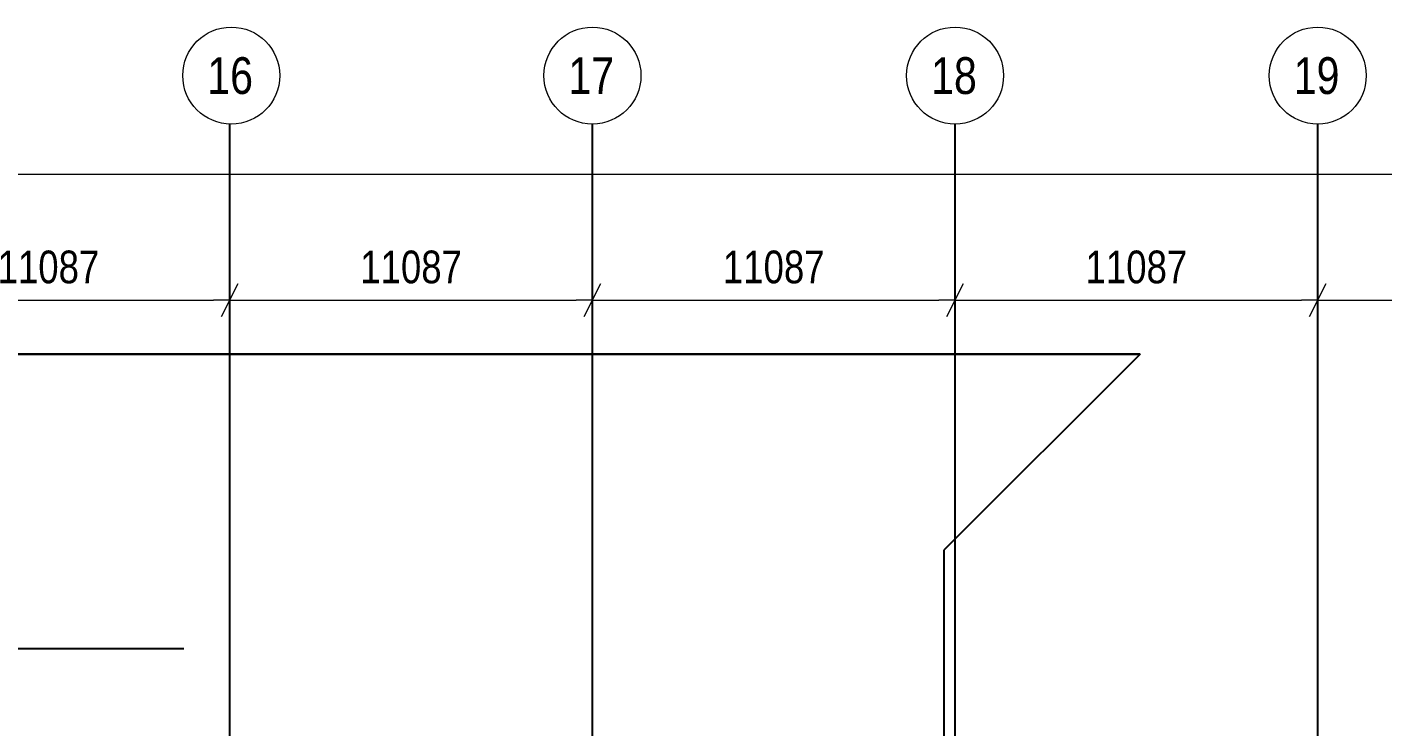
# Model space of a CAD drawing. Header units: millimetres. Extents: x -637480 to 299894, y -125373 to 39000.
# Drawn here: x 158883 to 200332, y 17602 to 38995 of the extents above; entities that cross this region are included whole.
import ezdxf
from ezdxf.enums import TextEntityAlignment as Align

# ---------------------------------------------------------------- set-up
doc = ezdxf.new("R2010")
doc.units = ezdxf.units.MM
doc.linetypes.add('Xref building Toll$0$Grid Line', pattern=[22.225, 12.7, -3.175, 3.175, -3.175])
for name, color, linetype, lineweight in [('AM_BOR', 4, 'Continuous', 25), ('Xref building Toll$0$A-FLOR', 192, 'Continuous', 25), ('Xref building Toll$0$annotation - dimensions', 7, 'Continuous', 0), ('Xref building Toll$0$annotation - text', 7, 'Continuous', 0)]:
    doc.layers.add(name, color=color, linetype=linetype, lineweight=lineweight)
doc.layers.add('Xref building Toll$0$S-GRID', color=8, linetype='Continuous')
doc.styles.add('Xref building Toll$0$1 200 sub headings', font='arial.ttf', dxfattribs={"width": 0.821429, "height": 560})
doc.styles.add('Xref building Toll$0$1 500 general', font='arial.ttf', dxfattribs={"width": 0.870588, "height": 850})
doc.styles.add('Xref building Toll$0$1 500 general_0', font='arial.ttf', dxfattribs={"width": 0.870588})
doc.dimstyles.new('Xref building Toll$0$1 500', dxfattribs={"dimtxt": 850, "dimasz": 425, "dimexe": 425, "dimexo": 0.0625, "dimgap": 425, "dimtad": 1, "dimdec": 0, "dimzin": 11, "dimdsep": 46, "dimtxsty": 'Xref building Toll$0$1 500 general', "dimblk": 'Xref building Toll$0$_Oblique_2.0', "dimcen": 0.09, "dimclrd": 256, "dimclre": 256, "dimadec": 4, "dimazin": 3, "dimtfac": 1, "dimtdec": 0, "dimtmove": 2, "dimatfit": 1, "dimldrblk": 'Xref building Toll$0$TerminatorOpen_2.0', "dimfxl": 1700, "dimfxlon": 1, "dimfrac": 2, "dimtolj": 1, "dimtzin": 11, "dimlwd": 0, "dimlwe": 0, "dimarcsym": 0})

# ---------------------------------------------------------------- blocks, each defined once
blk = doc.blocks.new('*U197')
at = {"layer": 'Xref building Toll$0$annotation - text', "linetype": 'Continuous', "lineweight": 13}
blk.add_circle((0, 0), 0.732, dxfattribs=at)
at = {"layer": 'Xref building Toll$0$annotation - text', "style": 'Xref building Toll$0$1 200 sub headings', "width": 0.8}
blk.add_text('18', height=0.5556, dxfattribs=at).set_placement((-0.017, 0), align=Align.MIDDLE_CENTER)
blk = doc.blocks.new('*U198')
at = {"layer": 'Xref building Toll$0$annotation - text', "linetype": 'Continuous', "lineweight": 13}
blk.add_circle((0, 0), 0.732, dxfattribs=at)
at = {"layer": 'Xref building Toll$0$annotation - text', "style": 'Xref building Toll$0$1 200 sub headings', "width": 0.8}
blk.add_text('19', height=0.5556, dxfattribs=at).set_placement((-0.017, 0), align=Align.MIDDLE_CENTER)
blk = doc.blocks.new('*U203')
at = {"layer": 'Xref building Toll$0$annotation - text', "linetype": 'Continuous', "lineweight": 13}
blk.add_circle((0, 0), 0.732, dxfattribs=at)
at = {"layer": 'Xref building Toll$0$annotation - text', "style": 'Xref building Toll$0$1 200 sub headings', "width": 0.8}
blk.add_text('16', height=0.5556, dxfattribs=at).set_placement((-0.017, 0), align=Align.MIDDLE_CENTER)
blk = doc.blocks.new('*U204')
at = {"layer": 'Xref building Toll$0$annotation - text', "linetype": 'Continuous', "lineweight": 13}
blk.add_circle((0, 0), 0.732, dxfattribs=at)
at = {"layer": 'Xref building Toll$0$annotation - text', "style": 'Xref building Toll$0$1 200 sub headings', "width": 0.8}
blk.add_text('17', height=0.5556, dxfattribs=at).set_placement((-0.017, 0), align=Align.MIDDLE_CENTER)
blk = doc.blocks.new('Xref building Toll$0$_Oblique_2.0')
at = {"color": 0, "linetype": 'ByBlock', "lineweight": -2}
for p, q in [((0.5, 1), (-0.5, -1)), ((0, 0), (-1, 0))]:
    blk.add_line(p, q, dxfattribs=at)
blk = doc.blocks.new('*D240')
at = {"layer": 'Defpoints', "color": 0, "linetype": 'Continuous', "transparency": 16777216}
for p in [(-302993, 270238), (-32993, 270161), (-32993, 269803)]:
    blk.add_point(p, dxfattribs=at)
at = {"layer": 'Xref building Toll$0$annotation - dimensions', "linetype": 'Continuous', "lineweight": 0, "transparency": 16777216}
for p, q in [((-302993, 270238), (-302993, 269303)), ((-32993, 270160), (-32993, 269303)), ((-302493, 269803), (-33493, 269803))]:
    blk.add_line(p, q, dxfattribs=at)
at = {"layer": 'Xref building Toll$0$annotation - dimensions', "linetype": 'Continuous', "lineweight": 0, "transparency": 16777216, "xscale": 500, "yscale": 500, "zscale": 500, "rotation": 180}
blk.add_blockref('Xref building Toll$0$_Oblique_2.0', (-302993, 269803), dxfattribs=at)
at = {"layer": 'Xref building Toll$0$annotation - dimensions', "linetype": 'Continuous', "lineweight": 0, "transparency": 16777216, "xscale": 500, "yscale": 500, "zscale": 500}
blk.add_blockref('Xref building Toll$0$_Oblique_2.0', (-32993, 269803), dxfattribs=at)
at = {"layer": 'Xref building Toll$0$annotation - dimensions', "color": 0, "linetype": 'Continuous', "lineweight": 0, "transparency": 16777216, "insert": (-167993, 270814), "char_height": 1000, "attachment_point": 5, "style": 'Xref building Toll$0$1 500 general_0'}
blk.add_mtext('\\A1;\\H1x;\\W0.8;270000', dxfattribs=at)
blk = doc.blocks.new('Xref building Toll$0$TerminatorOpen_2.0')
at = {"color": 0, "linetype": 'ByBlock', "lineweight": -2}
for q in [(-1, 1), (-1, 0), (-1, -1)]:
    blk.add_line((0, 0), q, dxfattribs=at)
blk = doc.blocks.new('*D224')
at = {"layer": 'Defpoints', "color": 0, "linetype": 'Continuous', "transparency": 16777216}
for p in [(-149001, 271330), (-137914, 271330), (-137914, 265945)]:
    blk.add_point(p, dxfattribs=at)
at = {"layer": 'Xref building Toll$0$annotation - dimensions', "linetype": 'Continuous', "lineweight": 0, "transparency": 16777216}
for p, q in [((-149001, 267945), (-149001, 265445)), ((-137914, 267945), (-137914, 265445)), ((-148501, 265945), (-138414, 265945))]:
    blk.add_line(p, q, dxfattribs=at)
at = {"layer": 'Xref building Toll$0$annotation - dimensions', "linetype": 'Continuous', "lineweight": 0, "transparency": 16777216, "xscale": 500, "yscale": 500, "zscale": 500, "rotation": 180}
blk.add_blockref('Xref building Toll$0$_Oblique_2.0', (-149001, 265945), dxfattribs=at)
at = {"layer": 'Xref building Toll$0$annotation - dimensions', "linetype": 'Continuous', "lineweight": 0, "transparency": 16777216, "xscale": 500, "yscale": 500, "zscale": 500}
blk.add_blockref('Xref building Toll$0$_Oblique_2.0', (-137914, 265945), dxfattribs=at)
at = {"layer": 'Xref building Toll$0$annotation - dimensions', "color": 0, "linetype": 'Continuous', "lineweight": 0, "transparency": 16777216, "insert": (-143457, 266955), "char_height": 1000, "attachment_point": 5, "style": 'Xref building Toll$0$1 500 general_0'}
blk.add_mtext('\\A1;\\H1x;\\W0.8;11087', dxfattribs=at)
blk = doc.blocks.new('*D225')
at = {"layer": 'Defpoints', "color": 0, "linetype": 'Continuous', "transparency": 16777216}
for p in [(-137914, 271330), (-126827, 271330), (-126827, 265945)]:
    blk.add_point(p, dxfattribs=at)
at = {"layer": 'Xref building Toll$0$annotation - dimensions', "linetype": 'Continuous', "lineweight": 0, "transparency": 16777216}
for p, q in [((-137914, 267945), (-137914, 265445)), ((-126827, 267945), (-126827, 265445)), ((-137414, 265945), (-127327, 265945))]:
    blk.add_line(p, q, dxfattribs=at)
at = {"layer": 'Xref building Toll$0$annotation - dimensions', "linetype": 'Continuous', "lineweight": 0, "transparency": 16777216, "xscale": 500, "yscale": 500, "zscale": 500, "rotation": 180}
blk.add_blockref('Xref building Toll$0$_Oblique_2.0', (-137914, 265945), dxfattribs=at)
at = {"layer": 'Xref building Toll$0$annotation - dimensions', "linetype": 'Continuous', "lineweight": 0, "transparency": 16777216, "xscale": 500, "yscale": 500, "zscale": 500}
blk.add_blockref('Xref building Toll$0$_Oblique_2.0', (-126827, 265945), dxfattribs=at)
at = {"layer": 'Xref building Toll$0$annotation - dimensions', "color": 0, "linetype": 'Continuous', "lineweight": 0, "transparency": 16777216, "insert": (-132370, 266955), "char_height": 1000, "attachment_point": 5, "style": 'Xref building Toll$0$1 500 general_0'}
blk.add_mtext('\\A1;\\H1x;\\W0.8;11087', dxfattribs=at)
blk = doc.blocks.new('*D226')
at = {"layer": 'Defpoints', "color": 0, "linetype": 'Continuous', "transparency": 16777216}
for p in [(-126827, 271330), (-115740, 271330), (-115740, 265945)]:
    blk.add_point(p, dxfattribs=at)
at = {"layer": 'Xref building Toll$0$annotation - dimensions', "linetype": 'Continuous', "lineweight": 0, "transparency": 16777216}
for p, q in [((-126827, 267945), (-126827, 265445)), ((-115740, 267945), (-115740, 265445)), ((-126327, 265945), (-116240, 265945))]:
    blk.add_line(p, q, dxfattribs=at)
at = {"layer": 'Xref building Toll$0$annotation - dimensions', "linetype": 'Continuous', "lineweight": 0, "transparency": 16777216, "xscale": 500, "yscale": 500, "zscale": 500, "rotation": 180}
blk.add_blockref('Xref building Toll$0$_Oblique_2.0', (-126827, 265945), dxfattribs=at)
at = {"layer": 'Xref building Toll$0$annotation - dimensions', "linetype": 'Continuous', "lineweight": 0, "transparency": 16777216, "xscale": 500, "yscale": 500, "zscale": 500}
blk.add_blockref('Xref building Toll$0$_Oblique_2.0', (-115740, 265945), dxfattribs=at)
at = {"layer": 'Xref building Toll$0$annotation - dimensions', "color": 0, "linetype": 'Continuous', "lineweight": 0, "transparency": 16777216, "insert": (-121283, 266955), "char_height": 1000, "attachment_point": 5, "style": 'Xref building Toll$0$1 500 general_0'}
blk.add_mtext('\\A1;\\H1x;\\W0.8;11087', dxfattribs=at)
blk = doc.blocks.new('*D227')
at = {"layer": 'Defpoints', "color": 0, "linetype": 'Continuous', "transparency": 16777216}
for p in [(-115740, 271330), (-104653, 271330), (-104653, 265945)]:
    blk.add_point(p, dxfattribs=at)
at = {"layer": 'Xref building Toll$0$annotation - dimensions', "linetype": 'Continuous', "lineweight": 0, "transparency": 16777216}
for p, q in [((-115740, 267945), (-115740, 265445)), ((-104653, 267945), (-104653, 265445)), ((-115240, 265945), (-105153, 265945))]:
    blk.add_line(p, q, dxfattribs=at)
at = {"layer": 'Xref building Toll$0$annotation - dimensions', "linetype": 'Continuous', "lineweight": 0, "transparency": 16777216, "xscale": 500, "yscale": 500, "zscale": 500, "rotation": 180}
blk.add_blockref('Xref building Toll$0$_Oblique_2.0', (-115740, 265945), dxfattribs=at)
at = {"layer": 'Xref building Toll$0$annotation - dimensions', "linetype": 'Continuous', "lineweight": 0, "transparency": 16777216, "xscale": 500, "yscale": 500, "zscale": 500}
blk.add_blockref('Xref building Toll$0$_Oblique_2.0', (-104653, 265945), dxfattribs=at)
at = {"layer": 'Xref building Toll$0$annotation - dimensions', "color": 0, "linetype": 'Continuous', "lineweight": 0, "transparency": 16777216, "insert": (-110196, 266955), "char_height": 1000, "attachment_point": 5, "style": 'Xref building Toll$0$1 500 general_0'}
blk.add_mtext('\\A1;\\H1x;\\W0.8;11087', dxfattribs=at)
blk = doc.blocks.new('*D228')
at = {"layer": 'Defpoints', "color": 0, "linetype": 'Continuous', "transparency": 16777216}
for p in [(-104653, 271330), (-93566, 271330), (-93566, 265945)]:
    blk.add_point(p, dxfattribs=at)
at = {"layer": 'Xref building Toll$0$annotation - dimensions', "linetype": 'Continuous', "lineweight": 0, "transparency": 16777216}
for p, q in [((-104653, 267945), (-104653, 265445)), ((-93566, 267945), (-93566, 265445)), ((-104153, 265945), (-94066, 265945))]:
    blk.add_line(p, q, dxfattribs=at)
at = {"layer": 'Xref building Toll$0$annotation - dimensions', "linetype": 'Continuous', "lineweight": 0, "transparency": 16777216, "xscale": 500, "yscale": 500, "zscale": 500, "rotation": 180}
blk.add_blockref('Xref building Toll$0$_Oblique_2.0', (-104653, 265945), dxfattribs=at)
at = {"layer": 'Xref building Toll$0$annotation - dimensions', "linetype": 'Continuous', "lineweight": 0, "transparency": 16777216, "xscale": 500, "yscale": 500, "zscale": 500}
blk.add_blockref('Xref building Toll$0$_Oblique_2.0', (-93566, 265945), dxfattribs=at)
at = {"layer": 'Xref building Toll$0$annotation - dimensions', "color": 0, "linetype": 'Continuous', "lineweight": 0, "transparency": 16777216, "insert": (-99109, 266955), "char_height": 1000, "attachment_point": 5, "style": 'Xref building Toll$0$1 500 general_0'}
blk.add_mtext('\\A1;\\H1x;\\W0.8;11087', dxfattribs=at)
blk = doc.blocks.new('Xref building Toll$0$Toll Grids')
at = {"layer": 'Xref building Toll$0$S-GRID', "linetype": 'Xref building Toll$0$Grid Line'}
for p, q in [((165079, -125373.3), (165079, 36031.5)), ((176166, -125373.3), (176166, 36031.5)), ((187253, -125373.3), (187253, 36031.5)), ((198340, -125373.3), (198340, 36031.5)), ((107519.9, 20000), (163674.6, 20000))]:
    blk.add_line(p, q, dxfattribs=at)
at = {"layer": 'Xref building Toll$0$annotation - text', "xscale": 2025, "yscale": 2025, "zscale": 2025}
for name, p in [('*U203', (165124, 37513.4)), ('*U204', (176166, 37513.4)), ('*U197', (187253, 37513.4)), ('*U198', (198340, 37513.4))]:
    blk.add_blockref(name, p, dxfattribs=at)
at = {"layer": 'Xref building Toll$0$annotation - dimensions', "linetype": 'Continuous', "lineweight": 0}
for base, p1, p2, picture, middle in [((270000, 34504.6), (0, 34939.4), (270000, 34861.8), '*D240', (135000, 35515.1)), ((165079, 30645.8), (153992, 36031.5), (165079, 36031.5), '*D224', (159535.5, 31656.4)), ((176166, 30645.8), (165079, 36031.5), (176166, 36031.5), '*D225', (170622.5, 31656.4)), ((187253, 30645.8), (176166, 36031.5), (187253, 36031.5), '*D226', (181709.5, 31656.4)), ((198340, 30645.8), (187253, 36031.5), (198340, 36031.5), '*D227', (192796.5, 31656.4)), ((209427, 30645.8), (198340, 36031.5), (209427, 36031.6), '*D228', (203883.5, 31656.4))]:
    dim = blk.add_linear_dim(base=base, p1=p1, p2=p2, text='\\H1x;\\W0.8;<>', dimstyle='Xref building Toll$0$1 500', override={"dimtxt": 1000, "dimasz": 500, "dimexe": 500, "dimgap": 500, "dimtxsty": 'Xref building Toll$0$1 500 general_0', "dimatfit": 3, "dimfxl": 2000}, dxfattribs=at)
    dim.commit()
    dim.dimension.update_dxf_attribs({"geometry": picture, "text_midpoint": middle, "insert": (302992.6, -235298.7)})
blk = doc.blocks.new('Xref building Toll')
at = {"layer": 'Xref building Toll$0$A-FLOR'}
for p, q in [((149058, 29000), (192908.4, 29000)), ((192908.4, 29000), (149058, 29000)), ((192908.4, 29000), (186908.4, 23000)), ((186908.4, 23000), (186908.4, 0))]:
    blk.add_line(p, q, dxfattribs=at)
blk.add_blockref('Xref building Toll$0$Toll Grids', (0, 0))

msp = doc.modelspace()

# ---------------------------------------------------------------- block references
at = {"layer": 'AM_BOR'}
msp.add_blockref('Xref building Toll', (0, 0), dxfattribs=at)

doc.saveas('drawing.dxf')
